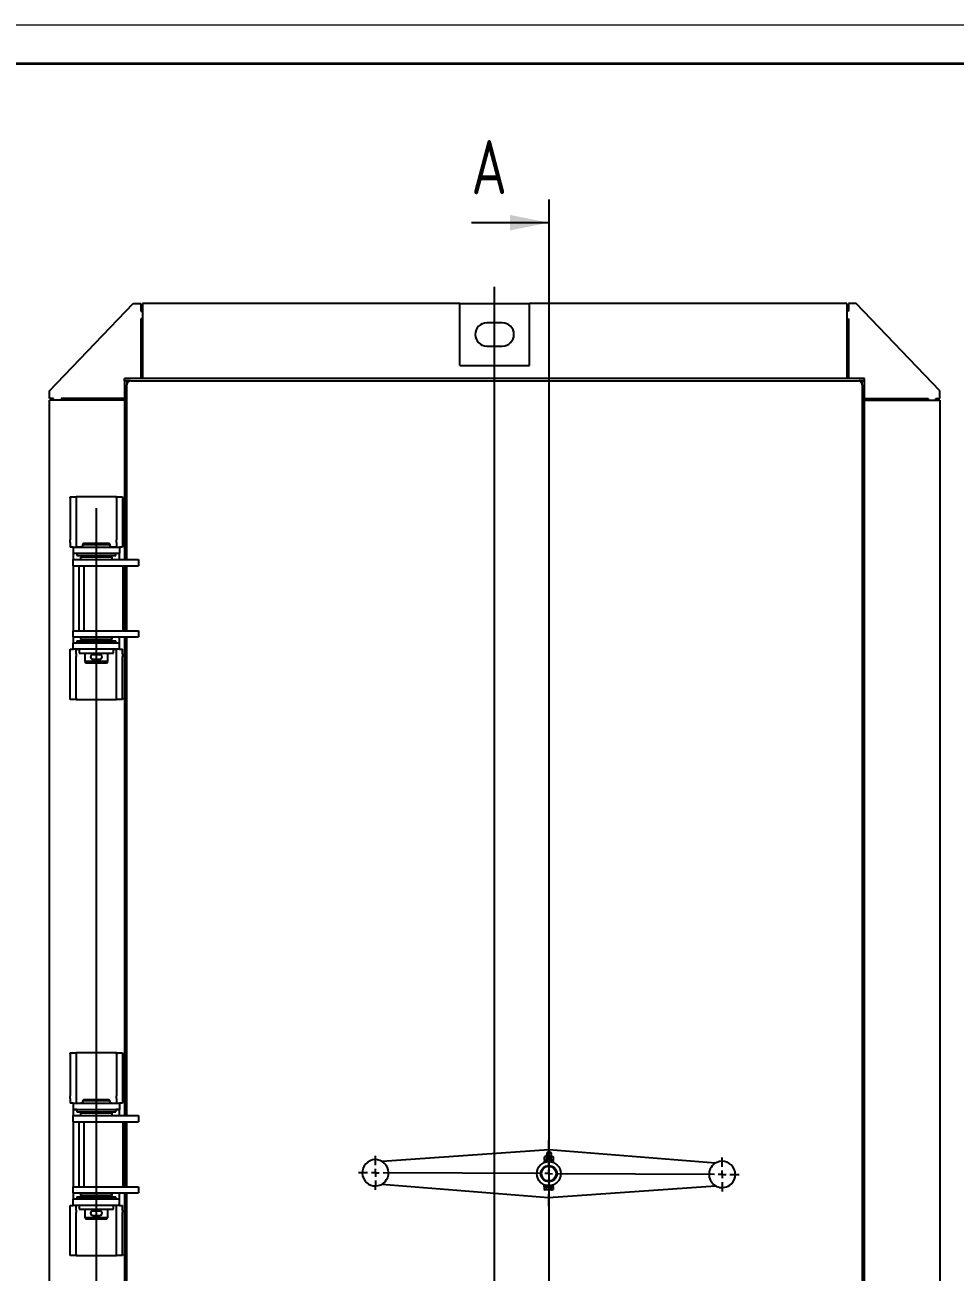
# Model space of a CAD drawing. Header units: millimetres. Extents: x 0 to 594, y 0 to 420.
# Drawn here: x 118.6 to 238.8, y 258.8 to 420 of the extents above; entities that cross this region are included whole.
import ezdxf

# ---------------------------------------------------------------- set-up
doc = ezdxf.new("R2010")
doc.units = ezdxf.units.MM
doc.layers.add('FORMAT', color=7, linetype='Continuous')
doc.layers.add('HIDDEN', color=30, linetype='Continuous')
doc.styles.add('SLDTEXTSTYLE0', font='TXT', dxfattribs={"width": 0.7, "bigfont": 'bigfont'})

# ---------------------------------------------------------------- blocks, each defined once
blk = doc.blocks.new('SW_CENTERMARKSYMBOL_0')
at = {"layer": 'FORMAT', "color": 0}
for p, q in [((-22.39, 1.11), (-22.38, 4.39)), ((-44.79, 1.21), (-44.79, 2.41)), ((0, 1), (0.01, 2.2)), ((-45.8, 0.22), (-47, 0.22)), ((-44.8, 0.21), (-45.3, 0.22)), ((-44.8, 0.21), (-44.8, 0.71)), ((-44.8, 0.21), (-44.8, -0.29)), ((-44.8, 0.21), (-44.3, 0.21)), ((-23.4, 0.11), (-43.8, 0.21)), ((-22.4, 0.11), (-22.9, 0.11)), ((-22.4, 0.11), (-22.4, 0.61)), ((-22.4, 0.11), (-22.4, -0.39)), ((-22.4, 0.11), (-21.9, 0.1)), ((-1, 0), (-21.4, 0.1)), ((0, 0), (-0.5, 0)), ((0, 0), (0, 0.5)), ((0, 0), (0, -0.5)), ((0, 0), (0.5, 0)), ((-44.8, -0.79), (-44.81, -1.99)), ((-22.4, -0.89), (-22.42, -4.1)), ((0, -1), (-0.01, -2.2)), ((1, 0), (2.2, -0.01))]:
    blk.add_line(p, q, dxfattribs=at)

msp = doc.modelspace()

# ---------------------------------------------------------------- linework, layer by layer
at = {"color": 7, "linetype": 'Continuous', "lineweight": 35}
msp.add_line((20, 415), (589, 415), dxfattribs=at)
at = {"layer": 'FORMAT'}
for p, q in [((186.311, 397.437), (186.311, 140.172)), ((176.311, 394.437), (186.311, 394.437)), ((179.311, 157.688), (179.311, 386.12)), ((121.811, 372.685), (132.611, 383.985)), ((132.611, 383.985), (133.611, 383.985)), ((133.611, 383.985), (133.611, 382.985)), ((174.811, 383.985), (133.811, 383.985)), ((133.811, 383.985), (133.811, 374.285)), ((174.811, 379.985), (174.811, 383.985)), ((174.811, 383.985), (175.811, 383.985)), ((175.811, 383.985), (182.811, 383.985)), ((182.811, 383.985), (183.811, 383.985)), ((183.811, 379.985), (183.811, 383.985)), ((224.811, 383.985), (183.811, 383.985)), ((224.811, 383.985), (224.811, 374.285)), ((225.011, 383.985), (225.011, 382.985)), ((226.011, 383.985), (225.011, 383.985)), ((236.811, 372.685), (226.011, 383.985)), ((133.611, 382.985), (133.811, 382.985)), ((133.811, 382.985), (133.811, 381.985)), ((224.811, 382.985), (224.811, 381.985)), ((225.011, 382.985), (224.811, 382.985)), ((133.811, 381.985), (133.611, 381.985)), ((133.611, 381.985), (133.611, 374.285)), ((180.311, 381.485), (178.311, 381.485)), ((224.811, 381.985), (225.011, 381.985)), ((225.011, 381.985), (225.011, 374.285)), ((174.811, 375.985), (174.811, 379.985)), ((183.811, 375.985), (183.811, 379.985)), ((178.311, 378.485), (180.311, 378.485)), ((174.811, 375.985), (175.811, 375.985)), ((175.811, 375.985), (182.811, 375.985)), ((182.811, 375.985), (183.811, 375.985)), ((131.511, 373.985), (131.511, 374.285)), ((227.111, 374.285), (131.511, 374.285)), ((227.111, 373.985), (227.111, 374.285)), ((121.811, 371.685), (121.811, 372.685)), ((132.211, 373.985), (131.511, 373.985)), ((131.811, 373.985), (131.511, 373.985)), ((131.511, 373.985), (131.511, 350.885)), ((131.811, 373.985), (131.811, 373.585)), ((131.821, 373.585), (131.811, 373.585)), ((131.811, 350.885), (131.811, 373.485)), ((132.211, 373.985), (132.211, 373.975)), ((132.311, 373.985), (226.311, 373.985)), ((227.111, 373.985), (226.411, 373.985)), ((226.411, 373.985), (226.411, 373.975)), ((226.801, 373.585), (226.811, 373.585)), ((226.811, 373.985), (227.111, 373.985)), ((226.811, 373.585), (226.811, 373.985)), ((226.811, 373.485), (226.811, 169.485)), ((227.111, 168.985), (227.111, 373.985)), ((236.811, 371.685), (236.811, 372.685)), ((122.311, 371.685), (121.811, 371.685)), ((121.811, 171.485), (121.811, 371.485)), ((131.511, 371.485), (121.811, 371.485)), ((122.311, 371.485), (122.311, 371.685)), ((123.311, 371.485), (122.311, 371.485)), ((131.511, 371.685), (123.311, 371.685)), ((123.311, 371.685), (123.311, 371.485)), ((227.111, 371.685), (235.311, 371.685)), ((227.111, 371.485), (236.811, 371.485)), ((235.311, 371.685), (235.311, 371.485)), ((235.311, 371.485), (236.311, 371.485)), ((236.311, 371.685), (236.811, 371.685)), ((236.311, 371.485), (236.311, 371.685)), ((236.811, 371.485), (236.811, 171.485)), ((124.461, 358.985), (125.261, 358.985)), ((124.461, 358.815), (124.461, 358.985)), ((124.461, 358.815), (124.461, 353.426)), ((125.261, 358.985), (125.261, 358.815)), ((130.461, 358.985), (125.261, 358.985)), ((125.261, 358.815), (125.261, 353.426)), ((130.461, 358.985), (131.261, 358.985)), ((130.461, 358.815), (130.461, 358.985)), ((130.461, 358.815), (130.461, 353.426)), ((131.261, 358.985), (131.261, 358.815)), ((131.261, 358.815), (131.261, 353.426)), ((127.861, 185.212), (127.861, 357.538)), ((124.461, 353.097), (124.461, 353.426)), ((125.261, 353.426), (125.261, 353.097)), ((130.461, 353.097), (130.461, 353.426)), ((131.261, 353.426), (131.261, 353.097)), ((124.461, 353.097), (124.461, 352.485)), ((124.861, 352.485), (124.461, 352.485)), ((124.861, 352.485), (124.861, 351.685)), ((124.861, 352.485), (125.083, 352.485)), ((124.861, 351.685), (125.083, 351.685)), ((124.861, 351.66), (124.861, 350.885)), ((125.361, 351.66), (124.861, 351.66)), ((125.083, 352.485), (130.639, 352.485)), ((125.083, 351.685), (130.639, 351.685)), ((125.261, 353.097), (125.261, 352.485)), ((125.261, 352.51), (125.861, 352.51)), ((125.361, 351.685), (125.361, 351.385)), ((126.261, 352.985), (126.061, 352.785)), ((126.061, 352.785), (126.061, 352.485)), ((129.661, 352.785), (126.061, 352.785)), ((126.261, 352.985), (129.461, 352.985)), ((129.661, 352.785), (129.461, 352.985)), ((129.661, 352.485), (129.661, 352.785)), ((129.861, 352.51), (130.461, 352.51)), ((130.361, 351.385), (130.361, 351.685)), ((130.861, 351.66), (130.361, 351.66)), ((130.461, 353.097), (130.461, 352.485)), ((130.639, 352.485), (130.861, 352.485)), ((130.639, 351.685), (130.861, 351.685)), ((131.261, 352.485), (130.861, 352.485)), ((130.861, 352.485), (130.861, 351.685)), ((130.861, 350.885), (130.861, 351.66)), ((131.261, 353.097), (131.261, 352.485)), ((124.811, 350.885), (124.811, 350.085)), ((124.811, 350.885), (126.111, 350.885)), ((124.811, 350.085), (126.111, 350.085)), ((124.861, 350.085), (124.861, 341.685)), ((125.361, 351.385), (130.361, 351.385)), ((125.611, 350.085), (125.611, 341.685)), ((125.911, 351.285), (125.811, 351.185)), ((125.811, 351.185), (125.811, 350.885)), ((129.911, 351.185), (125.811, 351.185)), ((125.911, 351.285), (129.811, 351.285)), ((126.111, 350.885), (131.342, 350.885)), ((126.111, 350.085), (131.342, 350.085)), ((126.257, 350.085), (126.257, 341.685)), ((126.361, 351.385), (126.361, 351.285)), ((129.361, 351.285), (129.361, 351.385)), ((129.911, 351.185), (129.811, 351.285)), ((129.911, 350.885), (129.911, 351.185)), ((131.335, 341.685), (131.335, 350.085)), ((131.342, 350.885), (132.259, 350.885)), ((131.342, 350.085), (132.259, 350.085)), ((131.565, 341.685), (131.565, 350.085)), ((131.811, 341.685), (131.811, 350.085)), ((132.259, 350.885), (132.811, 350.885)), ((132.259, 350.085), (132.811, 350.085)), ((132.811, 350.885), (133.311, 350.885)), ((132.811, 350.085), (133.311, 350.085)), ((133.311, 350.885), (133.311, 350.085)), ((124.811, 341.685), (124.811, 340.885)), ((124.811, 341.685), (126.111, 341.685)), ((124.811, 340.885), (126.111, 340.885)), ((124.861, 340.885), (124.861, 340.11)), ((125.361, 340.385), (125.361, 340.085)), ((125.361, 340.385), (130.361, 340.385)), ((125.811, 340.885), (125.811, 340.585)), ((125.811, 340.585), (125.911, 340.485)), ((125.811, 340.585), (129.911, 340.585)), ((129.811, 340.485), (125.911, 340.485)), ((126.111, 341.685), (131.342, 341.685)), ((126.111, 340.885), (131.342, 340.885)), ((126.361, 340.485), (126.361, 340.385)), ((129.361, 340.385), (129.361, 340.485)), ((129.811, 340.485), (129.911, 340.585)), ((129.911, 340.585), (129.911, 340.885)), ((130.361, 340.085), (130.361, 340.385)), ((130.861, 340.11), (130.861, 340.885)), ((131.342, 341.685), (132.259, 341.685)), ((131.342, 340.885), (132.259, 340.885)), ((131.511, 340.885), (131.511, 278.985)), ((131.811, 278.985), (131.811, 340.885)), ((132.259, 341.685), (132.811, 341.685)), ((132.259, 340.885), (132.811, 340.885)), ((132.811, 341.685), (133.311, 341.685)), ((132.811, 340.885), (133.311, 340.885)), ((133.311, 341.685), (133.311, 340.885)), ((124.461, 338.673), (124.461, 339.285)), ((124.461, 339.285), (124.861, 339.285)), ((124.461, 338.343), (124.461, 338.673)), ((124.861, 340.11), (125.361, 340.11)), ((124.861, 339.285), (124.861, 340.085)), ((125.083, 340.085), (124.861, 340.085)), ((125.083, 339.285), (124.861, 339.285)), ((130.639, 340.085), (125.083, 340.085)), ((130.639, 339.285), (125.083, 339.285)), ((125.261, 338.673), (125.261, 339.285)), ((125.661, 339.26), (125.261, 339.26)), ((125.261, 338.673), (125.261, 338.343)), ((125.661, 339.285), (125.661, 338.785)), ((125.661, 338.785), (127.861, 338.785)), ((126.361, 338.785), (126.361, 337.685)), ((127.861, 338.785), (130.061, 338.785)), ((129.361, 337.685), (129.361, 338.785)), ((130.061, 338.785), (130.061, 339.285)), ((130.461, 339.26), (130.061, 339.26)), ((130.361, 340.11), (130.861, 340.11)), ((130.461, 338.673), (130.461, 339.285)), ((130.461, 338.343), (130.461, 338.673)), ((130.861, 340.085), (130.639, 340.085)), ((130.861, 339.285), (130.639, 339.285)), ((130.861, 339.285), (130.861, 340.085)), ((130.861, 339.285), (131.261, 339.285)), ((131.261, 338.673), (131.261, 339.285)), ((131.261, 338.673), (131.261, 338.343)), ((124.461, 332.955), (124.461, 338.343)), ((125.261, 332.955), (125.261, 338.343)), ((126.361, 337.685), (126.561, 337.485)), ((129.361, 337.685), (126.361, 337.685)), ((129.161, 337.485), (126.561, 337.485)), ((127.411, 338.585), (128.311, 338.585)), ((127.411, 337.985), (128.311, 337.985)), ((129.161, 337.485), (129.361, 337.685)), ((130.461, 332.955), (130.461, 338.343)), ((131.261, 332.955), (131.261, 338.343)), ((124.461, 332.785), (124.461, 332.955)), ((125.261, 332.785), (124.461, 332.785)), ((125.261, 332.955), (125.261, 332.785)), ((125.261, 332.785), (130.461, 332.785)), ((130.461, 332.785), (130.461, 332.955)), ((131.261, 332.785), (130.461, 332.785)), ((131.261, 332.955), (131.261, 332.785)), ((124.461, 287.085), (125.261, 287.085)), ((124.461, 286.915), (124.461, 287.085)), ((125.261, 287.085), (125.261, 286.915)), ((130.461, 287.085), (125.261, 287.085)), ((130.461, 287.085), (131.261, 287.085)), ((130.461, 286.915), (130.461, 287.085)), ((131.261, 287.085), (131.261, 286.915)), ((124.461, 286.915), (124.461, 281.526)), ((125.261, 286.915), (125.261, 281.526)), ((130.461, 286.915), (130.461, 281.526)), ((131.261, 286.915), (131.261, 281.526)), ((124.461, 281.197), (124.461, 281.526)), ((124.461, 281.197), (124.461, 280.585)), ((124.861, 280.585), (124.461, 280.585)), ((124.861, 280.585), (124.861, 279.785)), ((124.861, 280.585), (125.083, 280.585)), ((125.083, 280.585), (130.639, 280.585)), ((125.261, 281.526), (125.261, 281.197)), ((125.261, 281.197), (125.261, 280.585)), ((125.261, 280.61), (125.861, 280.61)), ((126.261, 281.085), (126.061, 280.885)), ((126.061, 280.885), (126.061, 280.585)), ((129.661, 280.885), (126.061, 280.885)), ((126.261, 281.085), (129.461, 281.085)), ((129.661, 280.885), (129.461, 281.085)), ((129.661, 280.585), (129.661, 280.885)), ((129.861, 280.61), (130.461, 280.61)), ((130.461, 281.197), (130.461, 281.526)), ((130.461, 281.197), (130.461, 280.585)), ((130.639, 280.585), (130.861, 280.585)), ((131.261, 280.585), (130.861, 280.585)), ((130.861, 280.585), (130.861, 279.785)), ((131.261, 281.526), (131.261, 281.197)), ((131.261, 281.197), (131.261, 280.585)), ((124.811, 278.985), (124.811, 278.185)), ((124.811, 278.985), (126.111, 278.985)), ((124.861, 279.785), (125.083, 279.785)), ((124.861, 279.76), (124.861, 278.985)), ((125.361, 279.76), (124.861, 279.76)), ((125.083, 279.785), (130.639, 279.785)), ((125.361, 279.785), (125.361, 279.485)), ((125.361, 279.485), (130.361, 279.485)), ((125.911, 279.385), (125.811, 279.285)), ((125.811, 279.285), (125.811, 278.985)), ((129.911, 279.285), (125.811, 279.285)), ((125.911, 279.385), (129.811, 279.385)), ((126.111, 278.985), (131.342, 278.985)), ((126.361, 279.485), (126.361, 279.385)), ((129.361, 279.385), (129.361, 279.485)), ((129.911, 279.285), (129.811, 279.385)), ((129.911, 278.985), (129.911, 279.285)), ((130.361, 279.485), (130.361, 279.785)), ((130.861, 279.76), (130.361, 279.76)), ((130.639, 279.785), (130.861, 279.785)), ((130.861, 278.985), (130.861, 279.76)), ((131.342, 278.985), (132.259, 278.985)), ((132.259, 278.985), (132.811, 278.985)), ((132.811, 278.985), (133.311, 278.985)), ((133.311, 278.985), (133.311, 278.185)), ((124.811, 278.185), (126.111, 278.185)), ((124.861, 278.185), (124.861, 269.785)), ((125.611, 278.185), (125.611, 269.785)), ((126.111, 278.185), (131.342, 278.185)), ((126.257, 278.185), (126.257, 269.785)), ((131.335, 269.785), (131.335, 278.185)), ((131.342, 278.185), (132.259, 278.185)), ((131.565, 269.785), (131.565, 278.185)), ((131.811, 269.785), (131.811, 278.185)), ((132.259, 278.185), (132.811, 278.185)), ((132.811, 278.185), (133.311, 278.185)), ((186.326, 274.565), (164.775, 273.056)), ((186.042, 274.178), (186.037, 273.718)), ((186.143, 274.277), (186.042, 274.178)), ((186.642, 274.171), (186.042, 274.178)), ((186.143, 274.277), (186.543, 274.273)), ((207.86, 272.85), (186.326, 274.565)), ((186.642, 274.171), (186.543, 274.273)), ((186.637, 273.711), (186.642, 274.171)), ((185.731, 273.202), (185.729, 273.042)), ((185.729, 273.042), (186.848, 273.029)), ((185.731, 273.202), (186.85, 273.189)), ((185.754, 273.275), (185.759, 273.648)), ((185.754, 273.275), (185.881, 273.2)), ((185.887, 273.72), (185.759, 273.648)), ((186.787, 273.71), (185.887, 273.72)), ((186.023, 272.5), (186.023, 272.495)), ((186.029, 273.038), (186.029, 273.009)), ((186.043, 273.272), (186.047, 273.645)), ((186.62, 273.265), (186.625, 273.638)), ((186.629, 273.002), (186.629, 273.031)), ((186.781, 273.19), (186.909, 273.262)), ((186.913, 273.635), (186.787, 273.71)), ((186.848, 273.029), (186.929, 273.028)), ((186.85, 273.189), (186.931, 273.188)), ((186.909, 273.262), (186.913, 273.635)), ((186.929, 273.028), (186.931, 273.188)), ((186.623, 272.488), (186.623, 272.493)), ((124.811, 269.785), (124.811, 268.985)), ((124.811, 269.785), (126.111, 269.785)), ((126.111, 269.785), (131.342, 269.785)), ((131.342, 269.785), (132.259, 269.785)), ((132.259, 269.785), (132.811, 269.785)), ((132.811, 269.785), (133.311, 269.785)), ((133.311, 269.785), (133.311, 268.985)), ((164.761, 270.12), (186.296, 268.405)), ((185.693, 269.942), (185.691, 269.782)), ((185.691, 269.782), (186.811, 269.769)), ((185.693, 269.942), (186.812, 269.929)), ((185.714, 269.782), (185.71, 269.455)), ((185.71, 269.455), (185.836, 269.38)), ((186.736, 269.37), (185.836, 269.38)), ((185.993, 269.968), (185.993, 269.939)), ((185.999, 270.482), (185.999, 270.477)), ((186.002, 269.779), (185.999, 269.452)), ((186.296, 268.405), (207.846, 269.914)), ((186.58, 269.772), (186.576, 269.445)), ((186.593, 269.932), (186.593, 269.961)), ((186.599, 270.47), (186.599, 270.475)), ((186.736, 269.37), (186.865, 269.442)), ((186.811, 269.769), (186.891, 269.768)), ((186.812, 269.929), (186.893, 269.928)), ((186.868, 269.768), (186.865, 269.442)), ((186.891, 269.768), (186.893, 269.928)), ((124.811, 268.985), (126.111, 268.985)), ((124.861, 268.985), (124.861, 268.21)), ((124.861, 268.21), (125.361, 268.21)), ((124.861, 267.385), (124.861, 268.185)), ((125.083, 268.185), (124.861, 268.185)), ((130.639, 268.185), (125.083, 268.185)), ((125.361, 268.485), (125.361, 268.185)), ((125.361, 268.485), (130.361, 268.485)), ((125.811, 268.985), (125.811, 268.685)), ((125.811, 268.685), (125.911, 268.585)), ((125.811, 268.685), (129.911, 268.685)), ((129.811, 268.585), (125.911, 268.585)), ((126.111, 268.985), (131.342, 268.985)), ((126.361, 268.585), (126.361, 268.485)), ((129.361, 268.485), (129.361, 268.585)), ((129.811, 268.585), (129.911, 268.685)), ((129.911, 268.685), (129.911, 268.985)), ((130.361, 268.185), (130.361, 268.485)), ((130.361, 268.21), (130.861, 268.21)), ((130.861, 268.185), (130.639, 268.185)), ((130.861, 268.21), (130.861, 268.985)), ((130.861, 267.385), (130.861, 268.185)), ((131.342, 268.985), (132.259, 268.985)), ((131.511, 268.985), (131.511, 207.085)), ((131.811, 207.085), (131.811, 268.985)), ((132.259, 268.985), (132.811, 268.985)), ((132.811, 268.985), (133.311, 268.985)), ((124.461, 266.773), (124.461, 267.385)), ((124.461, 267.385), (124.861, 267.385)), ((124.461, 266.443), (124.461, 266.773)), ((124.461, 261.055), (124.461, 266.443)), ((125.083, 267.385), (124.861, 267.385)), ((130.639, 267.385), (125.083, 267.385)), ((125.261, 266.773), (125.261, 267.385)), ((125.661, 267.36), (125.261, 267.36)), ((125.261, 266.773), (125.261, 266.443)), ((125.261, 261.055), (125.261, 266.443)), ((125.661, 267.385), (125.661, 266.885)), ((125.661, 266.885), (127.861, 266.885)), ((126.361, 266.885), (126.361, 265.785)), ((127.411, 266.685), (128.311, 266.685)), ((127.411, 266.085), (128.311, 266.085)), ((127.861, 266.885), (130.061, 266.885)), ((129.361, 265.785), (129.361, 266.885)), ((130.061, 266.885), (130.061, 267.385)), ((130.461, 267.36), (130.061, 267.36)), ((130.461, 266.773), (130.461, 267.385)), ((130.461, 266.443), (130.461, 266.773)), ((130.461, 261.055), (130.461, 266.443)), ((130.861, 267.385), (130.639, 267.385)), ((130.861, 267.385), (131.261, 267.385)), ((131.261, 266.773), (131.261, 267.385)), ((131.261, 266.773), (131.261, 266.443)), ((131.261, 261.055), (131.261, 266.443)), ((126.361, 265.785), (126.561, 265.585)), ((129.361, 265.785), (126.361, 265.785)), ((129.161, 265.585), (126.561, 265.585)), ((129.161, 265.585), (129.361, 265.785)), ((124.461, 260.885), (124.461, 261.055)), ((125.261, 260.885), (124.461, 260.885)), ((125.261, 261.055), (125.261, 260.885)), ((125.261, 260.885), (130.461, 260.885)), ((130.461, 260.885), (130.461, 261.055)), ((131.261, 260.885), (130.461, 260.885)), ((131.261, 261.055), (131.261, 260.885))]:
    msp.add_line(p, q, dxfattribs=at)
at = {"layer": 'FORMAT', "flags": 128}
for points in [[(186.62, 273.265), (186.311, 273.224), (186.043, 273.272)], [(186.047, 273.645), (186.357, 273.686), (186.625, 273.638)], [(186.909, 273.262), (186.754, 273.219), (186.62, 273.265)], [(186.625, 273.638), (186.78, 273.681), (186.913, 273.635)], [(185.999, 269.452), (185.843, 269.409), (185.71, 269.455)], [(186.576, 269.445), (186.266, 269.405), (185.999, 269.452)]]:
    msp.add_lwpolyline(points, dxfattribs=at)
at = {"layer": 'FORMAT'}
for radius in [1.55, 1.05, 0.95]:
    msp.add_circle((186.311, 271.485), radius, dxfattribs=at)
for centre, radius, start, end in [((178.311, 379.985), 1.5, 90, 270), ((180.311, 379.985), 1.5, 270, 90), ((132.311, 373.485), 0.5, 90, 180), ((226.311, 373.485), 0.5, 0, 90), ((125.861, 352.46), 0.05, 30, 90), ((129.861, 352.46), 0.05, 90, 150), ((127.861, 338.319), 0.369, 45.97813, 134.02187), ((127.411, 338.285), 0.3, 90, 270), ((127.842, 338.221), 0.336, 224.50855, 273.16016), ((127.882, 338.219), 0.335, 266.46026, 315.62999), ((128.311, 338.285), 0.3, 270, 90), ((125.861, 280.56), 0.05, 30, 90), ((129.861, 280.56), 0.05, 90, 150), ((163.911, 271.592), 1.7, 125.73629, 305.73629), ((163.911, 271.592), 1.7, 305.73629, 125.73629), ((185.901, 273.497), 0.266, 236.48136, 302.18676), ((185.9, 273.423), 0.266, 56.48136, 122.18676), ((208.711, 271.378), 1.7, 124.80399, 304.80399), ((208.711, 271.378), 1.7, 304.80399, 124.80399), ((186.723, 269.668), 0.267, 236.57717, 302.09095), ((127.411, 266.385), 0.3, 90, 270), ((127.842, 266.321), 0.336, 224.50855, 273.16016), ((127.861, 266.419), 0.369, 45.97813, 134.02187), ((127.882, 266.319), 0.335, 266.46026, 315.62999), ((128.311, 266.385), 0.3, 270, 90)]:
    msp.add_arc(centre, radius, start, end, dxfattribs=at)
msp.add_solid([(186.311, 394.437), (181.311, 395.437), (181.311, 393.437)], dxfattribs=at)
at = {"layer": 'HIDDEN', "color": 1, "lineweight": 18}
msp.add_line((0, 420), (594, 420), dxfattribs=at)

# ---------------------------------------------------------------- block references
at = {"layer": 'FORMAT'}
msp.add_blockref('SW_CENTERMARKSYMBOL_0', (208.711, 271.378), dxfattribs=at)

# ---------------------------------------------------------------- texts
at = {"layer": 'FORMAT', "insert": (176.311, 405.121), "char_height": 7, "attachment_point": 1, "style": 'SLDTEXTSTYLE0'}
msp.add_mtext('А', dxfattribs=at)

doc.saveas('drawing.dxf')
